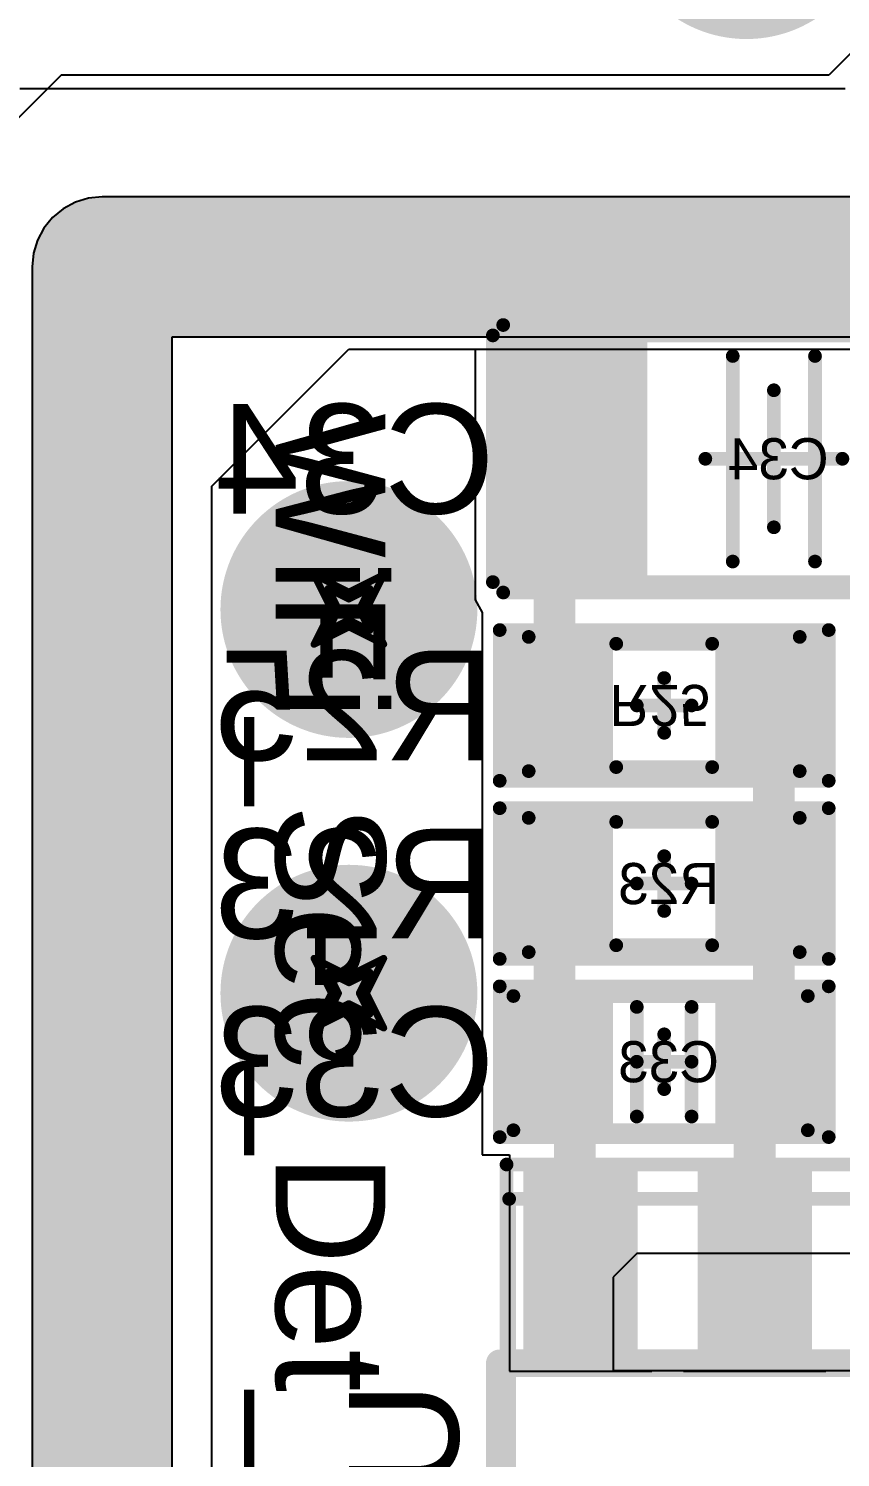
# Model space of a CAD drawing. Header units: millimetres. Extents: x -0.2 to 11.1, y -5.4 to 4.7.
# Drawn here: x 2.3135 to 2.5467, y 0.6895 to 1.1 of the extents above; entities that cross this region are included whole.
import ezdxf

# ---------------------------------------------------------------- set-up
doc = ezdxf.new("R2010")
doc.units = ezdxf.units.MM
doc.header["$MEASUREMENT"] = 0
for name, color, linetype in [('BottomLayer', 5, 'Continuous'), ('BottomOverlay', 54, 'Continuous'), ('BottomPaste', 16, 'Continuous'), ('BottomSolder', 6, 'Continuous'), ('DrillDrawing', 1, 'Continuous'), ('InternalPlane1', 76, 'Continuous'), ('InternalPlane2', 16, 'Continuous'), ('Mechanical13', 56, 'Continuous'), ('Mechanical2', 216, 'Continuous'), ('Mechanical4', 56, 'Continuous'), ('Mechanical6', 56, 'Continuous'), ('TopLayer', 1, 'Continuous'), ('TopOverlay', 2, 'Continuous'), ('ViaHoleLayer', 16, 'Continuous')]:
    doc.layers.add(name, color=color, linetype=linetype)
doc.styles.add('Arial', font='arial.ttf', dxfattribs={"height": 0.2})

# ---------------------------------------------------------------- blocks, each defined once
blk = doc.blocks.new('SOIC14_B_6')
at = {"layer": 'BottomLayer'}
for points in [[(-0.08149605, 0.1614173), (-0.08149605, 0.1385827), (-0.12795275, 0.1385827), (-0.12795275, 0.1614173)], [(0.08149605, 0.1385827), (0.08149605, 0.1614173), (0.12795275, 0.1614173), (0.12795275, 0.1385827)], [(-0.08149605, 0.1114173), (-0.08149605, 0.0885827), (-0.12795275, 0.0885827), (-0.12795275, 0.1114173)], [(0.08149605, 0.0885827), (0.08149605, 0.1114173), (0.12795275, 0.1114173), (0.12795275, 0.0885827)], [(-0.08149605, 0.0614173), (-0.08149605, 0.0385827), (-0.12795275, 0.0385827), (-0.12795275, 0.0614173)], [(0.08149605, 0.0385827), (0.08149605, 0.0614173), (0.12795275, 0.0614173), (0.12795275, 0.0385827)], [(-0.08149605, 0.0114173), (-0.08149605, -0.0114173), (-0.12795275, -0.0114173), (-0.12795275, 0.0114173)], [(0.08149605, -0.01141730000000001), (0.08149605, 0.01141729999999999), (0.12795275, 0.01141730000000001), (0.12795275, -0.01141729999999999)], [(-0.08149605, -0.0385827), (-0.08149605, -0.0614173), (-0.12795275, -0.0614173), (-0.12795275, -0.0385827)], [(0.08149605, -0.0614173), (0.08149605, -0.0385827), (0.12795275, -0.0385827), (0.12795275, -0.0614173)], [(-0.08149605, -0.0885827), (-0.08149605, -0.1114173), (-0.12795275, -0.1114173), (-0.12795275, -0.0885827)], [(0.08149605, -0.1114173), (0.08149605, -0.0885827), (0.12795275, -0.0885827), (0.12795275, -0.1114173)], [(-0.08149605, -0.1385827), (-0.08149605, -0.1614173), (-0.12795275, -0.1614173), (-0.12795275, -0.1385827)], [(0.08149605, -0.1614173), (0.08149605, -0.1385827), (0.12795275, -0.1385827), (0.12795275, -0.1614173)]]:
    blk.add_hatch(color=5, dxfattribs=at).paths.add_polyline_path(points)
at = {"layer": 'BottomPaste'}
for points in [[(-0.07649605, 0.1664173), (-0.07649605, 0.1335827), (-0.13295275, 0.1335827), (-0.13295275, 0.1664173)], [(0.07649605, 0.1335827), (0.07649605, 0.1664173), (0.13295275, 0.1664173), (0.13295275, 0.1335827)], [(-0.07649605, 0.1164173), (-0.07649605, 0.0835827), (-0.13295275, 0.0835827), (-0.13295275, 0.1164173)], [(0.07649605, 0.0835827), (0.07649605, 0.1164173), (0.13295275, 0.1164173), (0.13295275, 0.0835827)], [(-0.07649605, 0.0664173), (-0.07649605, 0.0335827), (-0.13295275, 0.0335827), (-0.13295275, 0.0664173)], [(0.07649605, 0.03358269999999999), (0.07649605, 0.0664173), (0.13295275, 0.0664173), (0.13295275, 0.03358270000000001)], [(-0.07649605, 0.0164173), (-0.07649605, -0.0164173), (-0.13295275, -0.0164173), (-0.13295275, 0.0164173)], [(0.07649605, -0.01641730000000001), (0.07649605, 0.0164173), (0.13295275, 0.01641730000000001), (0.13295275, -0.0164173)], [(-0.07649605, -0.0335827), (-0.07649605, -0.0664173), (-0.13295275, -0.0664173), (-0.13295275, -0.0335827)], [(0.07649605, -0.0664173), (0.07649605, -0.03358270000000001), (0.13295275, -0.03358269999999999), (0.13295275, -0.0664173)], [(-0.07649605, -0.0835827), (-0.07649605, -0.1164173), (-0.13295275, -0.1164173), (-0.13295275, -0.0835827)], [(0.07649605, -0.1164173), (0.07649605, -0.0835827), (0.13295275, -0.0835827), (0.13295275, -0.1164173)], [(-0.07649605, -0.1335827), (-0.07649605, -0.1664173), (-0.13295275, -0.1664173), (-0.13295275, -0.1335827)], [(0.07649605, -0.1664173), (0.07649605, -0.1335827), (0.13295275, -0.1335827), (0.13295275, -0.1664173)]]:
    blk.add_hatch(color=16, dxfattribs=at).paths.add_polyline_path(points)
at = {"layer": 'BottomSolder'}
for points in [[(-0.07952755, 0.1633858), (-0.07952755, 0.1366142), (-0.12992125, 0.1366142), (-0.12992125, 0.1633858)], [(0.07952755, 0.1366142), (0.07952755, 0.1633858), (0.12992125, 0.1633858), (0.12992125, 0.1366142)], [(-0.07952755, 0.1133858), (-0.07952755, 0.0866142), (-0.12992125, 0.0866142), (-0.12992125, 0.1133858)], [(0.07952755, 0.0866142), (0.07952755, 0.1133858), (0.12992125, 0.1133858), (0.12992125, 0.0866142)], [(-0.07952755, 0.0633858), (-0.07952755, 0.0366142), (-0.12992125, 0.0366142), (-0.12992125, 0.0633858)], [(0.07952755, 0.03661419999999999), (0.07952755, 0.0633858), (0.12992125, 0.0633858), (0.12992125, 0.03661420000000001)], [(-0.07952755, 0.0133858), (-0.07952755, -0.0133858), (-0.12992125, -0.0133858), (-0.12992125, 0.0133858)], [(0.07952755, -0.0133858), (0.07952755, 0.01338579999999999), (0.12992125, 0.0133858), (0.12992125, -0.01338579999999999)], [(-0.07952755, -0.0366142), (-0.07952755, -0.0633858), (-0.12992125, -0.0633858), (-0.12992125, -0.0366142)], [(0.07952755, -0.0633858), (0.07952755, -0.03661420000000001), (0.12992125, -0.03661419999999999), (0.12992125, -0.0633858)], [(-0.07952755, -0.0866142), (-0.07952755, -0.1133858), (-0.12992125, -0.1133858), (-0.12992125, -0.0866142)], [(0.07952755, -0.1133858), (0.07952755, -0.0866142), (0.12992125, -0.0866142), (0.12992125, -0.1133858)], [(-0.07952755, -0.1366142), (-0.07952755, -0.1633858), (-0.12992125, -0.1633858), (-0.12992125, -0.1366142)], [(0.07952755, -0.1633858), (0.07952755, -0.1366142), (0.12992125, -0.1366142), (0.12992125, -0.1633858)]]:
    blk.add_hatch(color=6, dxfattribs=at).paths.add_polyline_path(points)
at = {"layer": 'BottomOverlay', "const_width": 0.007874}
for points in [[(0.0748031, 0.1692913), (-0.0748031, 0.1692913)], [(-0.0748031, -0.1732283), (-0.0748031, 0.1692913)], [(0.0748031, -0.1732283), (0.0748031, 0.1692913)], [(-0.031496, -0.1732283), (-0.0748031, -0.1732283)], [(0.0748031, -0.1732283), (0.031496, -0.1732283)]]:
    blk.add_lwpolyline(points, dxfattribs=at)
at = {"layer": 'BottomOverlay', "const_width": 0.003937}
for points in [[(-0.0767716, 0.1692913, 1), (-0.0728346, 0.1692913, 1)], [(-0.0767716, 0.1692913, 1), (-0.0728346, 0.1692913, 1)], [(0.0728346, 0.1692913, 1), (0.0767716, 0.1692913, 1)], [(0.0728346, 0.1692913, 1), (0.0767716, 0.1692913, 1)], [(-0.0767716, -0.1732283, 1), (-0.0728346, -0.1732283, 1)], [(-0.0767716, -0.1732283, 1), (-0.0728346, -0.1732283, 1)], [(-0.0334645, -0.1732283, 1), (-0.0295275, -0.1732283, 1)], [(-0.0334645, -0.1732283, 1), (-0.0295275, -0.1732283, 1)], [(0.0295275, -0.1732283, 1), (0.0334645, -0.1732283, 1)], [(0.0295275, -0.1732283, 1), (0.0334645, -0.1732283, 1)], [(0.0728346, -0.1732283, 1), (0.0767716, -0.1732283, 1)], [(0.0728346, -0.1732283, 1), (0.0767716, -0.1732283, 1)]]:
    blk.add_lwpolyline(points, format="xyb", close=True, dxfattribs=at)
at = {"layer": 'BottomOverlay', "const_width": 0.007874}
blk.add_lwpolyline([(-0.031496, -0.1732283, -0.9999999999999999), (0.031496, -0.1732283)], format="xyb", dxfattribs=at)
at = {"layer": 'Mechanical2', "const_width": 0.003937}
for points in [[(0.1220079, 0.1705118), (-0.1220079, 0.1705118)], [(-0.1220079, -0.1705118), (-0.1220079, 0.1705118)], [(0.1220079, -0.1705118), (0.1220079, 0.1705118)], [(0.1220079, -0.1705118), (-0.1220079, -0.1705118)]]:
    blk.add_lwpolyline(points, dxfattribs=at)
at = {"layer": 'Mechanical2', "const_width": 0.0019685}
for points in [[(-0.1229921, 0.1705118, 1), (-0.1210237, 0.1705118, 1)], [(-0.1229921, 0.1705118, 1), (-0.1210237, 0.1705118, 1)], [(0.1210237, 0.1705118, 1), (0.1229921, 0.1705118, 1)], [(0.1210237, 0.1705118, 1), (0.1229921, 0.1705118, 1)], [(-0.1229921, -0.1705118, 1), (-0.1210237, -0.1705118, 1)], [(-0.1229921, -0.1705118, 1), (-0.1210237, -0.1705118, 1)], [(0.1210237, -0.1705118, 1), (0.1229921, -0.1705118, 1)], [(0.1210237, -0.1705118, 1), (0.1229921, -0.1705118, 1)]]:
    blk.add_lwpolyline(points, format="xyb", close=True, dxfattribs=at)
at = {"layer": 'Mechanical4', "const_width": 0.003937}
for points in [[(0.1318898, 0.1712598), (-0.1318898, 0.1712598)], [(-0.1318898, -0.1712598), (-0.1318898, 0.1712598)], [(0.1318898, -0.1712598), (0.1318898, 0.1712598)], [(0, -0.019685), (0, 0.019685)], [(0.019685, 0), (-0.019685, 0)], [(0.1318898, -0.1712598), (-0.1318898, -0.1712598)]]:
    blk.add_lwpolyline(points, dxfattribs=at)
at = {"layer": 'Mechanical4', "const_width": 0.0019685}
for points in [[(-0.132874, 0.1712598, 1), (-0.1309056, 0.1712598, 1)], [(-0.132874, 0.1712598, 1), (-0.1309056, 0.1712598, 1)], [(0.1309056, 0.1712598, 1), (0.132874, 0.1712598, 1)], [(0.1309056, 0.1712598, 1), (0.132874, 0.1712598, 1)], [(-0.0009842, 0.019685, 1), (0.0009842, 0.019685, 1)], [(-0.0206692, 0, 1), (-0.0187008, 0, 1)], [(0.0187008, 0, 1), (0.0206692, 0, 1)], [(-0.0009842, -0.019685, 1), (0.0009842, -0.019685, 1)], [(-0.132874, -0.1712598, 1), (-0.1309056, -0.1712598, 1)], [(-0.132874, -0.1712598, 1), (-0.1309056, -0.1712598, 1)], [(0.1309056, -0.1712598, 1), (0.132874, -0.1712598, 1)], [(0.1309056, -0.1712598, 1), (0.132874, -0.1712598, 1)]]:
    blk.add_lwpolyline(points, format="xyb", close=True, dxfattribs=at)
at = {"layer": 'Mechanical6', "const_width": 0.003937}
for points in [[(-0.1318898, -0.1712598), (-0.1318898, 0.1712598)], [(0.1318898, 0.1712598), (-0.1318898, 0.1712598)], [(0.1318898, -0.1712598), (0.1318898, 0.1712598)], [(0.1318898, -0.1712598), (-0.1318898, -0.1712598)]]:
    blk.add_lwpolyline(points, dxfattribs=at)
at = {"layer": 'Mechanical6', "const_width": 0.0019685}
for points in [[(-0.132874, 0.1712598, 1), (-0.1309056, 0.1712598, 1)], [(-0.132874, 0.1712598, 1), (-0.1309056, 0.1712598, 1)], [(0.1309056, 0.1712598, 1), (0.132874, 0.1712598, 1)], [(0.1309056, 0.1712598, 1), (0.132874, 0.1712598, 1)], [(-0.132874, -0.1712598, 1), (-0.1309056, -0.1712598, 1)], [(-0.132874, -0.1712598, 1), (-0.1309056, -0.1712598, 1)], [(0.1309056, -0.1712598, 1), (0.132874, -0.1712598, 1)], [(0.1309056, -0.1712598, 1), (0.132874, -0.1712598, 1)]]:
    blk.add_lwpolyline(points, format="xyb", close=True, dxfattribs=at)
at = {"layer": 'Mechanical6', "text_generation_flag": 2}
blk.add_text('U7', height=0.0314961, rotation=-180, dxfattribs=at).set_placement((-0.0262386, 0.0157429))
blk = doc.blocks.new('R0603_B_31')
at = {"layer": 'BottomLayer'}
for points in [[(-0.0196889, -0.01771655), (-0.0433109, -0.01771655), (-0.0433109, 0.01771655), (-0.0196889, 0.01771655)], [(0.0196891, 0.01771655), (0.0433111, 0.01771655), (0.0433111, -0.01771655), (0.0196891, -0.01771655)]]:
    blk.add_hatch(color=5, dxfattribs=at).paths.add_polyline_path(points)
at = {"layer": 'BottomPaste'}
for points in [[(-0.0146889, -0.02271655), (-0.0483109, -0.02271655), (-0.0483109, 0.02271655), (-0.0146889, 0.02271655)], [(0.0146891, 0.02271655), (0.0483111, 0.02271655), (0.0483111, -0.02271655), (0.0146891, -0.02271655)]]:
    blk.add_hatch(color=16, dxfattribs=at).paths.add_polyline_path(points)
at = {"layer": 'BottomSolder'}
for points in [[(-0.0177204, -0.01968505), (-0.0452794, -0.01968505), (-0.0452794, 0.01968505), (-0.0177204, 0.01968505)], [(0.0177206, 0.01968505), (0.0452796, 0.01968505), (0.0452796, -0.01968505), (0.0177206, -0.01968505)]]:
    blk.add_hatch(color=6, dxfattribs=at).paths.add_polyline_path(points)
at = {"layer": 'BottomOverlay', "const_width": 0.003937}
for points in [[(-0.0137795, 0.0177165), (0.0137795, 0.0177165)], [(-0.0137795, -0.0177165), (0.0137795, -0.0177165)]]:
    blk.add_lwpolyline(points, dxfattribs=at)
at = {"layer": 'BottomOverlay', "const_width": 0.0019685}
for points in [[(-0.0147637, 0.0177165, 1), (-0.0127953, 0.0177165, 1)], [(0.0127953, 0.0177165, 1), (0.0147637, 0.0177165, 1)], [(-0.0147637, -0.0177165, 1), (-0.0127953, -0.0177165, 1)], [(0.0127953, -0.0177165, 1), (0.0147637, -0.0177165, 1)]]:
    blk.add_lwpolyline(points, format="xyb", close=True, dxfattribs=at)
at = {"layer": 'Mechanical2', "const_width": 0.003937}
for points in [[(-0.0389172, 0.019685), (0.0389172, 0.019685)], [(-0.0389172, -0.0188754), (-0.0389172, 0.019685)], [(0.0389172, -0.0188754), (0.0389172, 0.019685)], [(-0.0389172, -0.0188754), (0.0389172, -0.0188754)]]:
    blk.add_lwpolyline(points, dxfattribs=at)
at = {"layer": 'Mechanical2', "const_width": 0.0019685}
for points in [[(-0.0399014, 0.019685, 1), (-0.037933, 0.019685, 1)], [(-0.0399014, 0.019685, 1), (-0.037933, 0.019685, 1)], [(0.037933, 0.019685, 1), (0.0399014, 0.019685, 1)], [(0.037933, 0.019685, 1), (0.0399014, 0.019685, 1)], [(-0.0399014, -0.0188754, 1), (-0.037933, -0.0188754, 1)], [(-0.0399014, -0.0188754, 1), (-0.037933, -0.0188754, 1)], [(0.037933, -0.0188754, 1), (0.0399014, -0.0188754, 1)], [(0.037933, -0.0188754, 1), (0.0399014, -0.0188754, 1)]]:
    blk.add_lwpolyline(points, format="xyb", close=True, dxfattribs=at)
at = {"layer": 'Mechanical4', "const_width": 0.003937}
for points in [[(-0.0472441, -0.0216535), (-0.0472441, 0.0216535)], [(-0.0472441, 0.0216535), (0.0472441, 0.0216535)], [(0.0472441, -0.0216535), (0.0472441, 0.0216535)], [(0, -0.007874), (0, 0.007874)], [(-0.007874, 0), (0.007874, 0)], [(-0.0472441, -0.0216535), (0.0472441, -0.0216535)]]:
    blk.add_lwpolyline(points, dxfattribs=at)
at = {"layer": 'Mechanical4', "const_width": 0.0019685}
for points in [[(-0.0482283, 0.0216535, 1), (-0.0462599, 0.0216535, 1)], [(-0.0482283, 0.0216535, 1), (-0.0462599, 0.0216535, 1)], [(0.0462599, 0.0216535, 1), (0.0482283, 0.0216535, 1)], [(0.0462599, 0.0216535, 1), (0.0482283, 0.0216535, 1)], [(-0.0009842, 0.007874, 1), (0.0009842, 0.007874, 1)], [(-0.0088582, 0, 1), (-0.0068898, 0, 1)], [(0.0068898, 0, 1), (0.0088582, 0, 1)], [(-0.0009842, -0.007874, 1), (0.0009842, -0.007874, 1)], [(-0.0482283, -0.0216535, 1), (-0.0462599, -0.0216535, 1)], [(-0.0482283, -0.0216535, 1), (-0.0462599, -0.0216535, 1)], [(0.0462599, -0.0216535, 1), (0.0482283, -0.0216535, 1)], [(0.0462599, -0.0216535, 1), (0.0482283, -0.0216535, 1)]]:
    blk.add_lwpolyline(points, format="xyb", close=True, dxfattribs=at)
at = {"layer": 'Mechanical6', "const_width": 0.003937}
for points in [[(-0.0472441, -0.0216535), (-0.0472441, 0.0216535)], [(-0.0472441, 0.0216535), (0.0472441, 0.0216535)], [(0.0472441, -0.0216535), (0.0472441, 0.0216535)], [(-0.0472441, -0.0216535), (0.0472441, -0.0216535)]]:
    blk.add_lwpolyline(points, dxfattribs=at)
at = {"layer": 'Mechanical6', "const_width": 0.0019685}
for points in [[(-0.0482283, 0.0216535, 1), (-0.0462599, 0.0216535, 1)], [(-0.0482283, 0.0216535, 1), (-0.0462599, 0.0216535, 1)], [(0.0462599, 0.0216535, 1), (0.0482283, 0.0216535, 1)], [(0.0462599, 0.0216535, 1), (0.0482283, 0.0216535, 1)], [(-0.0482283, -0.0216535, 1), (-0.0462599, -0.0216535, 1)], [(-0.0482283, -0.0216535, 1), (-0.0462599, -0.0216535, 1)], [(0.0462599, -0.0216535, 1), (0.0482283, -0.0216535, 1)], [(0.0462599, -0.0216535, 1), (0.0482283, -0.0216535, 1)]]:
    blk.add_lwpolyline(points, format="xyb", close=True, dxfattribs=at)
at = {"layer": 'Mechanical6', "text_generation_flag": 2}
blk.add_text('R25', height=0.011811, rotation=180, dxfattribs=at).set_placement((-0.0157427, 0.0059033))
blk = doc.blocks.new('R0603_B_33')
at = {"layer": 'BottomLayer'}
for points in [[(-0.0196889, -0.01771655), (-0.0433109, -0.01771655), (-0.0433109, 0.01771655), (-0.0196889, 0.01771655)], [(0.0196891, 0.01771655), (0.0433111, 0.01771655), (0.0433111, -0.01771655), (0.0196891, -0.01771655)]]:
    blk.add_hatch(color=5, dxfattribs=at).paths.add_polyline_path(points)
at = {"layer": 'BottomPaste'}
for points in [[(-0.0146889, -0.02271655), (-0.0483109, -0.02271655), (-0.0483109, 0.02271655), (-0.0146889, 0.02271655)], [(0.0146891, 0.02271655), (0.0483111, 0.02271655), (0.0483111, -0.02271655), (0.0146891, -0.02271655)]]:
    blk.add_hatch(color=16, dxfattribs=at).paths.add_polyline_path(points)
at = {"layer": 'BottomSolder'}
for points in [[(-0.0177204, -0.01968505), (-0.0452794, -0.01968505), (-0.0452794, 0.01968505), (-0.0177204, 0.01968505)], [(0.0177206, 0.01968505), (0.0452796, 0.01968505), (0.0452796, -0.01968505), (0.0177206, -0.01968505)]]:
    blk.add_hatch(color=6, dxfattribs=at).paths.add_polyline_path(points)
at = {"layer": 'BottomOverlay', "const_width": 0.003937}
for points in [[(0.0137795, 0.0177165), (-0.0137795, 0.0177165)], [(0.0137795, -0.0177165), (-0.0137795, -0.0177165)]]:
    blk.add_lwpolyline(points, dxfattribs=at)
at = {"layer": 'BottomOverlay', "const_width": 0.0019685}
for points in [[(-0.0147637, 0.0177165, 1), (-0.0127953, 0.0177165, 1)], [(0.0127953, 0.0177165, 1), (0.0147637, 0.0177165, 1)], [(-0.0147637, -0.0177165, 1), (-0.0127953, -0.0177165, 1)], [(0.0127953, -0.0177165, 1), (0.0147637, -0.0177165, 1)]]:
    blk.add_lwpolyline(points, format="xyb", close=True, dxfattribs=at)
at = {"layer": 'Mechanical2', "const_width": 0.003937}
for points in [[(0.0389172, 0.019685), (-0.0389172, 0.019685)], [(-0.0389172, 0.019685), (-0.0389172, -0.0188754)], [(0.0389172, 0.019685), (0.0389172, -0.0188754)], [(0.0389172, -0.0188754), (-0.0389172, -0.0188754)]]:
    blk.add_lwpolyline(points, dxfattribs=at)
at = {"layer": 'Mechanical2', "const_width": 0.0019685}
for points in [[(-0.0399014, 0.019685, 1), (-0.037933, 0.019685, 1)], [(-0.0399014, 0.019685, 1), (-0.037933, 0.019685, 1)], [(0.037933, 0.019685, 1), (0.0399014, 0.019685, 1)], [(0.037933, 0.019685, 1), (0.0399014, 0.019685, 1)], [(-0.0399014, -0.0188754, 1), (-0.037933, -0.0188754, 1)], [(-0.0399014, -0.0188754, 1), (-0.037933, -0.0188754, 1)], [(0.037933, -0.0188754, 1), (0.0399014, -0.0188754, 1)], [(0.037933, -0.0188754, 1), (0.0399014, -0.0188754, 1)]]:
    blk.add_lwpolyline(points, format="xyb", close=True, dxfattribs=at)
at = {"layer": 'Mechanical4', "const_width": 0.003937}
for points in [[(-0.0472441, 0.0216535), (-0.0472441, -0.0216535)], [(0.0472441, 0.0216535), (-0.0472441, 0.0216535)], [(0.0472441, 0.0216535), (0.0472441, -0.0216535)], [(0, 0.007874), (0, -0.007874)], [(0.007874, 0), (-0.007874, 0)], [(0.0472441, -0.0216535), (-0.0472441, -0.0216535)]]:
    blk.add_lwpolyline(points, dxfattribs=at)
at = {"layer": 'Mechanical4', "const_width": 0.0019685}
for points in [[(-0.0482283, 0.0216535, 1), (-0.0462599, 0.0216535, 1)], [(-0.0482283, 0.0216535, 1), (-0.0462599, 0.0216535, 1)], [(0.0462599, 0.0216535, 1), (0.0482283, 0.0216535, 1)], [(0.0462599, 0.0216535, 1), (0.0482283, 0.0216535, 1)], [(-0.0009842, 0.007874, 1), (0.0009842, 0.007874, 1)], [(-0.0088582, 0, 1), (-0.0068898, 0, 1)], [(0.0068898, 0, 1), (0.0088582, 0, 1)], [(-0.0009842, -0.007874, 1), (0.0009842, -0.007874, 1)], [(-0.0482283, -0.0216535, 1), (-0.0462599, -0.0216535, 1)], [(-0.0482283, -0.0216535, 1), (-0.0462599, -0.0216535, 1)], [(0.0462599, -0.0216535, 1), (0.0482283, -0.0216535, 1)], [(0.0462599, -0.0216535, 1), (0.0482283, -0.0216535, 1)]]:
    blk.add_lwpolyline(points, format="xyb", close=True, dxfattribs=at)
at = {"layer": 'Mechanical6', "const_width": 0.003937}
for points in [[(-0.0472441, 0.0216535), (-0.0472441, -0.0216535)], [(0.0472441, 0.0216535), (-0.0472441, 0.0216535)], [(0.0472441, 0.0216535), (0.0472441, -0.0216535)], [(0.0472441, -0.0216535), (-0.0472441, -0.0216535)]]:
    blk.add_lwpolyline(points, dxfattribs=at)
at = {"layer": 'Mechanical6', "const_width": 0.0019685}
for points in [[(-0.0482283, 0.0216535, 1), (-0.0462599, 0.0216535, 1)], [(-0.0482283, 0.0216535, 1), (-0.0462599, 0.0216535, 1)], [(0.0462599, 0.0216535, 1), (0.0482283, 0.0216535, 1)], [(0.0462599, 0.0216535, 1), (0.0482283, 0.0216535, 1)], [(-0.0482283, -0.0216535, 1), (-0.0462599, -0.0216535, 1)], [(-0.0482283, -0.0216535, 1), (-0.0462599, -0.0216535, 1)], [(0.0462599, -0.0216535, 1), (0.0482283, -0.0216535, 1)], [(0.0462599, -0.0216535, 1), (0.0482283, -0.0216535, 1)]]:
    blk.add_lwpolyline(points, format="xyb", close=True, dxfattribs=at)
at = {"layer": 'Mechanical6', "text_generation_flag": 2}
blk.add_text('R23', height=0.011811, rotation=180, dxfattribs=at).set_placement((-0.0157429, 0.0059035))
blk = doc.blocks.new('C1206_CER_B_94')
at = {"layer": 'BottomLayer'}
for points in [[(-0.04133845, 0.03149605), (-0.04133845, -0.03149605), (-0.07677155, -0.03149605), (-0.07677155, 0.03149605)], [(0.07677175, 0.03149605), (0.07677175, -0.03149605), (0.04133865, -0.03149605), (0.04133865, 0.03149605)]]:
    blk.add_hatch(color=5, dxfattribs=at).paths.add_polyline_path(points)
at = {"layer": 'BottomPaste'}
for points in [[(-0.03633845, 0.03649605), (-0.03633845, -0.03649605), (-0.08177155, -0.03649605), (-0.08177155, 0.03649605)], [(0.08177175, 0.03649605), (0.08177175, -0.03649605), (0.03633865, -0.03649605), (0.03633865, 0.03649605)]]:
    blk.add_hatch(color=16, dxfattribs=at).paths.add_polyline_path(points)
at = {"layer": 'BottomSolder'}
for points in [[(-0.03936995, 0.03346455), (-0.03936995, -0.03346455), (-0.07874005, -0.03346455), (-0.07874005, 0.03346455)], [(0.07874025, 0.03346455), (0.07874025, -0.03346455), (0.03937015, -0.03346455), (0.03937015, 0.03346455)]]:
    blk.add_hatch(color=6, dxfattribs=at).paths.add_polyline_path(points)
at = {"layer": 'BottomOverlay', "const_width": 0.003937}
for points in [[(-0.011811, 0.0295276), (-0.011811, -0.0295276)], [(0.011811, 0.0295276), (0.011811, -0.0295276)]]:
    blk.add_lwpolyline(points, dxfattribs=at)
at = {"layer": 'BottomOverlay', "const_width": 0.0019685}
for points in [[(-0.0127952, 0.0295276, 1), (-0.0108268, 0.0295276, 1)], [(0.0108268, 0.0295276, 1), (0.0127952, 0.0295276, 1)], [(-0.0127952, -0.0295276, 1), (-0.0108268, -0.0295276, 1)], [(0.0108268, -0.0295276, 1), (0.0127952, -0.0295276, 1)]]:
    blk.add_lwpolyline(points, format="xyb", close=True, dxfattribs=at)
at = {"layer": 'Mechanical2', "const_width": 0.003937}
for points in [[(-0.0777377, 0.0384259), (-0.0777377, -0.0384259)], [(0.0777377, 0.0384259), (-0.0777377, 0.0384259)], [(0.0777377, 0.0384259), (0.0777377, -0.0384259)], [(0.0777377, -0.0384259), (-0.0777377, -0.0384259)]]:
    blk.add_lwpolyline(points, dxfattribs=at)
at = {"layer": 'Mechanical2', "const_width": 0.0019685}
for points in [[(-0.0787219, 0.0384259, 1), (-0.0767535, 0.0384259, 1)], [(-0.0787219, 0.0384259, 1), (-0.0767535, 0.0384259, 1)], [(0.0767535, 0.0384259, 1), (0.0787219, 0.0384259, 1)], [(0.0767535, 0.0384259, 1), (0.0787219, 0.0384259, 1)], [(-0.0787219, -0.0384259, 1), (-0.0767535, -0.0384259, 1)], [(-0.0787219, -0.0384259, 1), (-0.0767535, -0.0384259, 1)], [(0.0767535, -0.0384259, 1), (0.0787219, -0.0384259, 1)], [(0.0767535, -0.0384259, 1), (0.0787219, -0.0384259, 1)]]:
    blk.add_lwpolyline(points, format="xyb", close=True, dxfattribs=at)
at = {"layer": 'Mechanical4', "const_width": 0.003937}
for points in [[(0.0807087, 0.0354331), (-0.0807087, 0.0354331)], [(-0.0807087, 0.0354331), (-0.0807087, -0.0354331)], [(0.0807087, 0.0354331), (0.0807087, -0.0354331)], [(0, 0.019685), (0, -0.019685)], [(0.019685, 0), (-0.019685, 0)], [(0.0807087, -0.0354331), (-0.0807087, -0.0354331)]]:
    blk.add_lwpolyline(points, dxfattribs=at)
at = {"layer": 'Mechanical4', "const_width": 0.0019685}
for points in [[(-0.0816929, 0.0354331, 1), (-0.0797245, 0.0354331, 1)], [(-0.0816929, 0.0354331, 1), (-0.0797245, 0.0354331, 1)], [(0.0797245, 0.0354331, 1), (0.0816929, 0.0354331, 1)], [(0.0797245, 0.0354331, 1), (0.0816929, 0.0354331, 1)], [(-0.0009842, 0.019685, 1), (0.0009842, 0.019685, 1)], [(-0.0206692, 0, 1), (-0.0187008, 0, 1)], [(0.0187008, 0, 1), (0.0206692, 0, 1)], [(-0.0009842, -0.019685, 1), (0.0009842, -0.019685, 1)], [(-0.0816929, -0.0354331, 1), (-0.0797245, -0.0354331, 1)], [(-0.0816929, -0.0354331, 1), (-0.0797245, -0.0354331, 1)], [(0.0797245, -0.0354331, 1), (0.0816929, -0.0354331, 1)], [(0.0797245, -0.0354331, 1), (0.0816929, -0.0354331, 1)]]:
    blk.add_lwpolyline(points, format="xyb", close=True, dxfattribs=at)
at = {"layer": 'Mechanical6', "const_width": 0.003937}
for points in [[(-0.0807087, 0.0354331), (-0.0807087, -0.0354331)], [(0.0807087, 0.0354331), (-0.0807087, 0.0354331)], [(0.0807087, 0.0354331), (0.0807087, -0.0354331)], [(0.0807087, -0.0354331), (-0.0807087, -0.0354331)]]:
    blk.add_lwpolyline(points, dxfattribs=at)
at = {"layer": 'Mechanical6', "const_width": 0.0019685}
for points in [[(-0.0816929, 0.0354331, 1), (-0.0797245, 0.0354331, 1)], [(-0.0816929, 0.0354331, 1), (-0.0797245, 0.0354331, 1)], [(0.0797245, 0.0354331, 1), (0.0816929, 0.0354331, 1)], [(0.0797245, 0.0354331, 1), (0.0816929, 0.0354331, 1)], [(-0.0816929, -0.0354331, 1), (-0.0797245, -0.0354331, 1)], [(-0.0816929, -0.0354331, 1), (-0.0797245, -0.0354331, 1)], [(0.0797245, -0.0354331, 1), (0.0816929, -0.0354331, 1)], [(0.0797245, -0.0354331, 1), (0.0816929, -0.0354331, 1)]]:
    blk.add_lwpolyline(points, format="xyb", close=True, dxfattribs=at)
at = {"layer": 'Mechanical6', "text_generation_flag": 2}
blk.add_text('C34', height=0.011811, rotation=180, dxfattribs=at).set_placement((-0.0157429, 0.0059036))
blk = doc.blocks.new('C0603_CER_B_95')
at = {"layer": 'BottomLayer'}
for points in [[(-0.0196889, -0.01771655), (-0.0433109, -0.01771655), (-0.0433109, 0.01771655), (-0.0196889, 0.01771655)], [(0.0196891, 0.01771655), (0.0433111, 0.01771655), (0.0433111, -0.01771655), (0.0196891, -0.01771655)]]:
    blk.add_hatch(color=5, dxfattribs=at).paths.add_polyline_path(points)
at = {"layer": 'BottomPaste'}
for points in [[(-0.0146889, -0.02271655), (-0.0483109, -0.02271655), (-0.0483109, 0.02271655), (-0.0146889, 0.02271655)], [(0.0146891, 0.02271655), (0.0483111, 0.02271655), (0.0483111, -0.02271655), (0.0146891, -0.02271655)]]:
    blk.add_hatch(color=16, dxfattribs=at).paths.add_polyline_path(points)
at = {"layer": 'BottomSolder'}
for points in [[(-0.0177204, -0.01968505), (-0.0452794, -0.01968505), (-0.0452794, 0.01968505), (-0.0177204, 0.01968505)], [(0.0177206, 0.01968505), (0.0452796, 0.01968505), (0.0452796, -0.01968505), (0.0177206, -0.01968505)]]:
    blk.add_hatch(color=6, dxfattribs=at).paths.add_polyline_path(points)
at = {"layer": 'BottomOverlay', "const_width": 0.003937}
for points in [[(-0.007874, 0.015748), (-0.007874, -0.015748)], [(0.007874, 0.015748), (0.007874, -0.015748)]]:
    blk.add_lwpolyline(points, dxfattribs=at)
at = {"layer": 'BottomOverlay', "const_width": 0.0019685}
for points in [[(-0.0088582, 0.015748, 1), (-0.0068898, 0.015748, 1)], [(0.0068898, 0.015748, 1), (0.0088582, 0.015748, 1)], [(-0.0088582, -0.015748, 1), (-0.0068898, -0.015748, 1)], [(0.0068898, -0.015748, 1), (0.0088582, -0.015748, 1)]]:
    blk.add_lwpolyline(points, format="xyb", close=True, dxfattribs=at)
at = {"layer": 'Mechanical2', "const_width": 0.003937}
for points in [[(0.0433071, 0.019685), (-0.0412416, 0.019685)], [(-0.0412416, 0.019685), (-0.0412416, -0.0188754)], [(0.0433071, 0.019685), (0.0433071, -0.0188754)], [(0.0433071, -0.0188754), (-0.0412416, -0.0188754)]]:
    blk.add_lwpolyline(points, dxfattribs=at)
at = {"layer": 'Mechanical2', "const_width": 0.0019685}
for points in [[(-0.0422258, 0.019685, 1), (-0.0402574, 0.019685, 1)], [(-0.0422258, 0.019685, 1), (-0.0402574, 0.019685, 1)], [(0.0423229, 0.019685, 1), (0.0442913, 0.019685, 1)], [(0.0423229, 0.019685, 1), (0.0442913, 0.019685, 1)], [(-0.0422258, -0.0188754, 1), (-0.0402574, -0.0188754, 1)], [(-0.0422258, -0.0188754, 1), (-0.0402574, -0.0188754, 1)], [(0.0423229, -0.0188754, 1), (0.0442913, -0.0188754, 1)], [(0.0423229, -0.0188754, 1), (0.0442913, -0.0188754, 1)]]:
    blk.add_lwpolyline(points, format="xyb", close=True, dxfattribs=at)
at = {"layer": 'Mechanical4', "const_width": 0.003937}
for points in [[(-0.0472441, 0.0216535), (-0.0472441, -0.0216535)], [(0.0472441, 0.0216535), (-0.0472441, 0.0216535)], [(0.0472441, 0.0216535), (0.0472441, -0.0216535)], [(0, 0.007874), (0, -0.007874)], [(0.007874, 0), (-0.007874, 0)], [(0.0472441, -0.0216535), (-0.0472441, -0.0216535)]]:
    blk.add_lwpolyline(points, dxfattribs=at)
at = {"layer": 'Mechanical4', "const_width": 0.0019685}
for points in [[(-0.0482283, 0.0216535, 1), (-0.0462599, 0.0216535, 1)], [(-0.0482283, 0.0216535, 1), (-0.0462599, 0.0216535, 1)], [(0.0462599, 0.0216535, 1), (0.0482283, 0.0216535, 1)], [(0.0462599, 0.0216535, 1), (0.0482283, 0.0216535, 1)], [(-0.0009842, 0.007874, 1), (0.0009842, 0.007874, 1)], [(-0.0088582, 0, 1), (-0.0068898, 0, 1)], [(0.0068898, 0, 1), (0.0088582, 0, 1)], [(-0.0009842, -0.007874, 1), (0.0009842, -0.007874, 1)], [(-0.0482283, -0.0216535, 1), (-0.0462599, -0.0216535, 1)], [(-0.0482283, -0.0216535, 1), (-0.0462599, -0.0216535, 1)], [(0.0462599, -0.0216535, 1), (0.0482283, -0.0216535, 1)], [(0.0462599, -0.0216535, 1), (0.0482283, -0.0216535, 1)]]:
    blk.add_lwpolyline(points, format="xyb", close=True, dxfattribs=at)
at = {"layer": 'Mechanical6', "const_width": 0.003937}
for points in [[(-0.0472441, 0.0216535), (-0.0472441, -0.0216535)], [(0.0472441, 0.0216535), (-0.0472441, 0.0216535)], [(0.0472441, 0.0216535), (0.0472441, -0.0216535)], [(0.0472441, -0.0216535), (-0.0472441, -0.0216535)]]:
    blk.add_lwpolyline(points, dxfattribs=at)
at = {"layer": 'Mechanical6', "const_width": 0.0019685}
for points in [[(-0.0482283, 0.0216535, 1), (-0.0462599, 0.0216535, 1)], [(-0.0482283, 0.0216535, 1), (-0.0462599, 0.0216535, 1)], [(0.0462599, 0.0216535, 1), (0.0482283, 0.0216535, 1)], [(0.0462599, 0.0216535, 1), (0.0482283, 0.0216535, 1)], [(-0.0482283, -0.0216535, 1), (-0.0462599, -0.0216535, 1)], [(-0.0482283, -0.0216535, 1), (-0.0462599, -0.0216535, 1)], [(0.0462599, -0.0216535, 1), (0.0482283, -0.0216535, 1)], [(0.0462599, -0.0216535, 1), (0.0482283, -0.0216535, 1)]]:
    blk.add_lwpolyline(points, format="xyb", close=True, dxfattribs=at)
at = {"layer": 'Mechanical6', "text_generation_flag": 2}
blk.add_text('C33', height=0.011811, rotation=180, dxfattribs=at).set_placement((-0.0157429, 0.0059035))

msp = doc.modelspace()

# ---------------------------------------------------------------- hatches: boundary and pattern name
at = {"layer": 'BottomLayer'}
h = msp.add_hatch(color=5, dxfattribs=at)
edge = h.paths.add_edge_path()
edge.add_arc((2.4055118, 0.9330709), 0.011811, 0, 360)
h = msp.add_hatch(color=5, dxfattribs=at)
edge = h.paths.add_edge_path()
edge.add_arc((2.4055118, 0.8228346), 0.011811, 0, 360)
at = {"layer": 'InternalPlane2'}
h = msp.add_hatch(color=16, dxfattribs=at)
edge = h.paths.add_edge_path()
edge.add_arc((2.519685, 1.1338583), 0.0368897, 0, 360)
h = msp.add_hatch(color=16, dxfattribs=at)
edge = h.paths.add_edge_path()
edge.add_arc((2.4055118, 0.9330709), 0.0368897, 0, 360)
h = msp.add_hatch(color=16, dxfattribs=at)
edge = h.paths.add_edge_path()
edge.add_arc((2.4055118, 0.8228346), 0.0368897, 0, 360)
at = {"layer": 'TopLayer'}
h = msp.add_hatch(color=1, dxfattribs=at)
edge = h.paths.add_edge_path()
edge.add_arc((2.4055118, 0.9330709), 0.011811, 0, 360)
h = msp.add_hatch(color=1, dxfattribs=at)
edge = h.paths.add_edge_path()
edge.add_arc((2.4055118, 0.8228346), 0.011811, 0, 360)
at = {"layer": 'ViaHoleLayer'}
h = msp.add_hatch(color=16, dxfattribs=at)
edge = h.paths.add_edge_path()
edge.add_arc((2.4055118, 0.9330709), 0.0068897, 0, 360)
h = msp.add_hatch(color=16, dxfattribs=at)
edge = h.paths.add_edge_path()
edge.add_arc((2.4055118, 0.8228346), 0.0068897, 0, 360)

# ---------------------------------------------------------------- linework, layer by layer
at = {"layer": 'BottomLayer'}
for p, q in [((2.6692913, 1.2125984), (2.5433071, 1.0866142)), ((2.3228347, 1.0866142), (2.3031496, 1.0669291)), ((2.5433071, 1.0866142), (2.3228347, 1.0866142)), ((2.3661417, 0.9685039), (2.4055118, 1.007874)), ((2.4055118, 1.007874), (2.4417875, 1.007874)), ((2.4417875, 1.007874), (2.4417875, 0.9358822)), ((2.3661417, 0.6556443), (2.3661417, 0.9685039)), ((2.4417875, 0.9358822), (2.4417874, 0.9358822)), ((2.4417874, 0.9358822), (2.4437523, 0.9322283)), ((2.4437523, 0.9322283), (2.4437523, 0.8810473)), ((2.4437523, 0.8810473), (2.4437521, 0.8810473)), ((2.4437521, 0.8810473), (2.4437521, 0.8276143)), ((2.4437521, 0.8276143), (2.4437521, 0.7764333)), ((2.4437521, 0.7764333), (2.4516301, 0.7764333)), ((2.4516301, 0.7764333), (2.4516301, 0.7142284)), ((2.488189, 0.7480315), (2.481422, 0.7412645)), ((2.6889763, 0.7480315), (2.488189, 0.7480315)), ((2.481422, 0.7412645), (2.481422, 0.7144964)), ((2.481422, 0.7144964), (2.4815064, 0.714449)), ((2.4815064, 0.714449), (2.710512, 0.714449)), ((2.4924647, 0.7142284), (2.4924647, 0.714449)), ((2.4924647, 0.714449), (2.5016301, 0.714449)), ((2.5016301, 0.714449), (2.5016301, 0.7142284)), ((2.5424647, 0.7142284), (2.5424647, 0.714449)), ((2.5424647, 0.714449), (2.5516301, 0.714449)), ((2.4516301, 0.7142284), (2.4924647, 0.7142284)), ((2.5016301, 0.7142284), (2.5424647, 0.7142284))]:
    msp.add_line(p, q, dxfattribs=at)
at = {"layer": 'BottomLayer', "const_width": 0.012}
for points in [[(2.4645633, 0.9724374), (2.468504, 0.9763781)], [(2.4645633, 0.9055119), (2.4645633, 0.9724374)], [(2.5275631, 0.9055117), (2.5275633, 0.9055119)], [(2.5275631, 0.8543308), (2.5275631, 0.9055117)], [(2.4645631, 0.8031498), (2.4645631, 0.8543308)], [(2.5275631, 0.8031498), (2.5275631, 0.8543308)], [(2.4645631, 0.8031498), (2.4703741, 0.7973388)], [(2.5220474, 0.7976341), (2.5275631, 0.8031498)], [(2.4703741, 0.74813), (2.4703741, 0.7973388)], [(2.5220474, 0.7464567), (2.5220474, 0.7976341)], [(2.4703741, 0.74813), (2.4720474, 0.7464567)]]:
    msp.add_lwpolyline(points, dxfattribs=at)
at = {"layer": 'BottomLayer', "const_width": 0.006}
for points in [[(2.465504, 0.9763781, 1), (2.471504, 0.9763781, 1)], [(2.4615633, 0.9724374, 1), (2.4675633, 0.9724374, 1)], [(2.4615633, 0.9724374, 1), (2.4675633, 0.9724374, 1)], [(2.4615633, 0.9055119, 1), (2.4675633, 0.9055119, 1)], [(2.5245631, 0.9055117, 1), (2.5305631, 0.9055117, 1)], [(2.5245631, 0.9055117, 1), (2.5305631, 0.9055117, 1)], [(2.5245633, 0.9055119, 1), (2.5305633, 0.9055119, 1)], [(2.4615631, 0.8543308, 1), (2.4675631, 0.8543308, 1)], [(2.5245631, 0.8543308, 1), (2.5305631, 0.8543308, 1)], [(2.5245631, 0.8543308, 1), (2.5305631, 0.8543308, 1)], [(2.4615631, 0.8031498, 1), (2.4675631, 0.8031498, 1)], [(2.4615631, 0.8031498, 1), (2.4675631, 0.8031498, 1)], [(2.5245631, 0.8031498, 1), (2.5305631, 0.8031498, 1)], [(2.5245631, 0.8031498, 1), (2.5305631, 0.8031498, 1)], [(2.4673741, 0.7973388, 1), (2.4733741, 0.7973388, 1)], [(2.4673741, 0.7973388, 1), (2.4733741, 0.7973388, 1)], [(2.5190474, 0.7976341, 1), (2.5250474, 0.7976341, 1)], [(2.5190474, 0.7976341, 1), (2.5250474, 0.7976341, 1)], [(2.4673741, 0.74813, 1), (2.4733741, 0.74813, 1)], [(2.4673741, 0.74813, 1), (2.4733741, 0.74813, 1)], [(2.4690474, 0.7464567, 1), (2.4750474, 0.7464567, 1)], [(2.5190474, 0.7464567, 1), (2.5250474, 0.7464567, 1)]]:
    msp.add_lwpolyline(points, format="xyb", close=True, dxfattribs=at)
at = {"layer": 'DrillDrawing', "const_width": 0.002}
for points in [[(2.3955118, 0.9430709), (2.4055118, 0.9380709)], [(2.3955118, 0.9430709), (2.4005118, 0.9330709)], [(2.3995118, 0.9390709), (2.4055118, 0.9360709)], [(2.3995118, 0.9390709), (2.4025118, 0.9330709)], [(2.4055118, 0.9380709), (2.4155118, 0.9430709)], [(2.4055118, 0.9360709), (2.4115118, 0.9390709)], [(2.4085118, 0.9330709), (2.4115118, 0.9390709)], [(2.4105118, 0.9330709), (2.4155118, 0.9430709)], [(2.3955118, 0.9230709), (2.4005118, 0.9330709)], [(2.3995118, 0.9270709), (2.4025118, 0.9330709)], [(2.4085118, 0.9330709), (2.4115118, 0.9270709)], [(2.4105118, 0.9330709), (2.4155118, 0.9230709)], [(2.3955118, 0.9230709), (2.4055118, 0.9280709)], [(2.3995118, 0.9270709), (2.4055118, 0.9300709)], [(2.4055118, 0.9300709), (2.4115118, 0.9270709)], [(2.4055118, 0.9280709), (2.4155118, 0.9230709)], [(2.3955118, 0.8328346), (2.4055118, 0.8278346)], [(2.3955118, 0.8328346), (2.4005118, 0.8228346)], [(2.4055118, 0.8278346), (2.4155118, 0.8328346)], [(2.4105118, 0.8228346), (2.4155118, 0.8328346)], [(2.3995118, 0.8288346), (2.4055118, 0.8258346)], [(2.3995118, 0.8288346), (2.4025118, 0.8228346)], [(2.4055118, 0.8258346), (2.4115118, 0.8288346)], [(2.4085118, 0.8228346), (2.4115118, 0.8288346)], [(2.3955118, 0.8128346), (2.4005118, 0.8228346)], [(2.3995118, 0.8168346), (2.4025118, 0.8228346)], [(2.4085118, 0.8228346), (2.4115118, 0.8168346)], [(2.4105118, 0.8228346), (2.4155118, 0.8128346)], [(2.3955118, 0.8128346), (2.4055118, 0.8178346)], [(2.3995118, 0.8168346), (2.4055118, 0.8198346)], [(2.4055118, 0.8198346), (2.4115118, 0.8168346)], [(2.4055118, 0.8178346), (2.4155118, 0.8128346)]]:
    msp.add_lwpolyline(points, dxfattribs=at)
at = {"layer": 'DrillDrawing', "const_width": 0.001}
for points in [[(2.3950118, 0.9430709, 1), (2.3960118, 0.9430709, 1)], [(2.3950118, 0.9430709, 1), (2.3960118, 0.9430709, 1)], [(2.3990118, 0.9390709, 1), (2.4000118, 0.9390709, 1)], [(2.3990118, 0.9390709, 1), (2.4000118, 0.9390709, 1)], [(2.4110118, 0.9390709, 1), (2.4120118, 0.9390709, 1)], [(2.4110118, 0.9390709, 1), (2.4120118, 0.9390709, 1)], [(2.4150118, 0.9430709, 1), (2.4160118, 0.9430709, 1)], [(2.4150118, 0.9430709, 1), (2.4160118, 0.9430709, 1)], [(2.4050118, 0.9380709, 1), (2.4060118, 0.9380709, 1)], [(2.4050118, 0.9380709, 1), (2.4060118, 0.9380709, 1)], [(2.4050118, 0.9360709, 1), (2.4060118, 0.9360709, 1)], [(2.4050118, 0.9360709, 1), (2.4060118, 0.9360709, 1)], [(2.4000118, 0.9330709, 1), (2.4010118, 0.9330709, 1)], [(2.4000118, 0.9330709, 1), (2.4010118, 0.9330709, 1)], [(2.4020118, 0.9330709, 1), (2.4030118, 0.9330709, 1)], [(2.4020118, 0.9330709, 1), (2.4030118, 0.9330709, 1)], [(2.4080118, 0.9330709, 1), (2.4090118, 0.9330709, 1)], [(2.4080118, 0.9330709, 1), (2.4090118, 0.9330709, 1)], [(2.4100118, 0.9330709, 1), (2.4110118, 0.9330709, 1)], [(2.4100118, 0.9330709, 1), (2.4110118, 0.9330709, 1)], [(2.3990118, 0.9270709, 1), (2.4000118, 0.9270709, 1)], [(2.3990118, 0.9270709, 1), (2.4000118, 0.9270709, 1)], [(2.4050118, 0.9300709, 1), (2.4060118, 0.9300709, 1)], [(2.4050118, 0.9300709, 1), (2.4060118, 0.9300709, 1)], [(2.4050118, 0.9280709, 1), (2.4060118, 0.9280709, 1)], [(2.4050118, 0.9280709, 1), (2.4060118, 0.9280709, 1)], [(2.4110118, 0.9270709, 1), (2.4120118, 0.9270709, 1)], [(2.4110118, 0.9270709, 1), (2.4120118, 0.9270709, 1)], [(2.3950118, 0.9230709, 1), (2.3960118, 0.9230709, 1)], [(2.3950118, 0.9230709, 1), (2.3960118, 0.9230709, 1)], [(2.4150118, 0.9230709, 1), (2.4160118, 0.9230709, 1)], [(2.4150118, 0.9230709, 1), (2.4160118, 0.9230709, 1)], [(2.3950118, 0.8328346, 1), (2.3960118, 0.8328346, 1)], [(2.3950118, 0.8328346, 1), (2.3960118, 0.8328346, 1)], [(2.4150118, 0.8328346, 1), (2.4160118, 0.8328346, 1)], [(2.4150118, 0.8328346, 1), (2.4160118, 0.8328346, 1)], [(2.3990118, 0.8288346, 1), (2.4000118, 0.8288346, 1)], [(2.3990118, 0.8288346, 1), (2.4000118, 0.8288346, 1)], [(2.4110118, 0.8288346, 1), (2.4120118, 0.8288346, 1)], [(2.4110118, 0.8288346, 1), (2.4120118, 0.8288346, 1)], [(2.4050118, 0.8278346, 1), (2.4060118, 0.8278346, 1)], [(2.4050118, 0.8278346, 1), (2.4060118, 0.8278346, 1)], [(2.4050118, 0.8258346, 1), (2.4060118, 0.8258346, 1)], [(2.4050118, 0.8258346, 1), (2.4060118, 0.8258346, 1)], [(2.4000118, 0.8228346, 1), (2.4010118, 0.8228346, 1)], [(2.4000118, 0.8228346, 1), (2.4010118, 0.8228346, 1)], [(2.4020118, 0.8228346, 1), (2.4030118, 0.8228346, 1)], [(2.4020118, 0.8228346, 1), (2.4030118, 0.8228346, 1)], [(2.4080118, 0.8228346, 1), (2.4090118, 0.8228346, 1)], [(2.4080118, 0.8228346, 1), (2.4090118, 0.8228346, 1)], [(2.4100118, 0.8228346, 1), (2.4110118, 0.8228346, 1)], [(2.4100118, 0.8228346, 1), (2.4110118, 0.8228346, 1)], [(2.3990118, 0.8168346, 1), (2.4000118, 0.8168346, 1)], [(2.3990118, 0.8168346, 1), (2.4000118, 0.8168346, 1)], [(2.4050118, 0.8198346, 1), (2.4060118, 0.8198346, 1)], [(2.4050118, 0.8198346, 1), (2.4060118, 0.8198346, 1)], [(2.4050118, 0.8178346, 1), (2.4060118, 0.8178346, 1)], [(2.4050118, 0.8178346, 1), (2.4060118, 0.8178346, 1)], [(2.4110118, 0.8168346, 1), (2.4120118, 0.8168346, 1)], [(2.4110118, 0.8168346, 1), (2.4120118, 0.8168346, 1)], [(2.3950118, 0.8128346, 1), (2.3960118, 0.8128346, 1)], [(2.3950118, 0.8128346, 1), (2.3960118, 0.8128346, 1)], [(2.4150118, 0.8128346, 1), (2.4160118, 0.8128346, 1)], [(2.4150118, 0.8128346, 1), (2.4160118, 0.8128346, 1)]]:
    msp.add_lwpolyline(points, format="xyb", close=True, dxfattribs=at)
at = {"layer": 'InternalPlane1'}
for p, q in [((2.330725, 1.0512067), (2.326955, 1.0500631)), ((2.3346457, 1.0515929), (2.330725, 1.0512067)), ((2.6767536, 1.0515929), (2.3346457, 1.0515929)), ((2.3234805, 1.048206), (2.3204351, 1.0457067)), ((2.326955, 1.0500631), (2.3234805, 1.048206)), ((2.3204351, 1.0457067), (2.3179358, 1.0426613)), ((2.3160787, 1.0391868), (2.3149351, 1.0354168)), ((2.3179358, 1.0426613), (2.3160787, 1.0391868)), ((2.3149351, 1.0354168), (2.3145489, 1.0314961)), ((2.3145489, 1.0314961), (2.3145489, 0.0200968)), ((2.3547425, 0.0200968), (2.3547425, 1.0113993)), ((2.3547425, 1.0113993), (3.1373835, 1.0113993))]:
    msp.add_line(p, q, dxfattribs=at)
at = {"layer": 'InternalPlane1', "const_width": 0.04}
for points in [[(2.3346457, 0), (2.3346457, 1.0314961)], [(2.3346457, 1.0314961), (2.7007874, 1.0314961)]]:
    msp.add_lwpolyline(points, dxfattribs=at)
at = {"layer": 'InternalPlane1'}
for points, const_width in [([(2.3246457, 1.0314961, 1), (2.3446457, 1.0314961, 1)], 0.02), ([(2.3246457, 1.0314961, 1), (2.3446457, 1.0314961, 1)], 0.02), ([(2.393815, 0.958339, 1), (2.398815, 0.958339, 1)], 0.005), ([(2.4122086, 0.958339, 1), (2.4172086, 0.958339, 1)], 0.005), ([(2.3777437, 0.9422677, 1), (2.3827437, 0.9422677, 1)], 0.005), ([(2.4282799, 0.9422677, 1), (2.4332799, 0.9422677, 1)], 0.005), ([(2.3777437, 0.9238741, 1), (2.3827437, 0.9238741, 1)], 0.005), ([(2.4282799, 0.9238741, 1), (2.4332799, 0.9238741, 1)], 0.005), ([(2.393815, 0.9078028, 1), (2.398815, 0.9078028, 1)], 0.005), ([(2.4122086, 0.9078028, 1), (2.4172086, 0.9078028, 1)], 0.005), ([(2.393815, 0.8481027, 1), (2.398815, 0.8481027, 1)], 0.005), ([(2.4122086, 0.8481027, 1), (2.4172086, 0.8481027, 1)], 0.005), ([(2.3777437, 0.8320314, 1), (2.3827437, 0.8320314, 1)], 0.005), ([(2.4282799, 0.8320314, 1), (2.4332799, 0.8320314, 1)], 0.005), ([(2.3777437, 0.8136378, 1), (2.3827437, 0.8136378, 1)], 0.005), ([(2.4282799, 0.8136378, 1), (2.4332799, 0.8136378, 1)], 0.005), ([(2.393815, 0.7975665, 1), (2.398815, 0.7975665, 1)], 0.005), ([(2.4122086, 0.7975665, 1), (2.4172086, 0.7975665, 1)], 0.005)]:
    msp.add_lwpolyline(points, format="xyb", close=True, dxfattribs=dict(at, const_width=const_width))
at = {"layer": 'InternalPlane1', "const_width": 0.01}
for points in [[(2.396315, 0.958339, -0.176326980708465), (2.4147086, 0.958339)], [(2.3802437, 0.9238741, -0.176326980708465), (2.3802437, 0.9422677)], [(2.4307799, 0.9422677, -0.1763269807084648), (2.4307799, 0.9238741)], [(2.4147086, 0.9078028, -0.176326980708465), (2.396315, 0.9078028)], [(2.396315, 0.8481027, -0.176326980708465), (2.4147086, 0.8481027)], [(2.3802437, 0.8136378, -0.176326980708465), (2.3802437, 0.8320314)], [(2.4307799, 0.8320314, -0.1763269807084648), (2.4307799, 0.8136378)], [(2.4147086, 0.7975665, -0.176326980708465), (2.396315, 0.7975665)]]:
    msp.add_lwpolyline(points, format="xyb", dxfattribs=at)
at = {"layer": 'InternalPlane2'}
for p, q in [((2.330725, 1.0512067), (2.326955, 1.0500631)), ((2.3346457, 1.0515929), (2.330725, 1.0512067)), ((2.6767536, 1.0515929), (2.3346457, 1.0515929)), ((2.3234805, 1.048206), (2.3204351, 1.0457067)), ((2.326955, 1.0500631), (2.3234805, 1.048206)), ((2.3204351, 1.0457067), (2.3179358, 1.0426613)), ((2.3160787, 1.0391868), (2.3149351, 1.0354168)), ((2.3179358, 1.0426613), (2.3160787, 1.0391868)), ((2.3149351, 1.0354168), (2.3145489, 1.0314961)), ((2.3145489, 1.0314961), (2.3145489, 0.0200968)), ((2.3547425, 0.0200968), (2.3547425, 1.0113993)), ((2.3547425, 1.0113993), (3.1373835, 1.0113993))]:
    msp.add_line(p, q, dxfattribs=at)
at = {"layer": 'InternalPlane2', "const_width": 0.04}
for points in [[(2.3346457, 1.0314961), (2.6968504, 1.0314961)], [(2.3346457, 0), (2.3346457, 1.0314961)]]:
    msp.add_lwpolyline(points, dxfattribs=at)
at = {"layer": 'InternalPlane2', "const_width": 0.02}
msp.add_lwpolyline([(2.3246457, 1.0314961, 1), (2.3446457, 1.0314961, 1)], format="xyb", close=True, dxfattribs=at)
msp.add_lwpolyline([(2.3246457, 1.0314961, 1), (2.3446457, 1.0314961, 1)], format="xyb", close=True, dxfattribs=at)
at = {"layer": 'Mechanical13', "const_width": 0.016}
for points in [[(2.3346457, 1.0393701), (2.4015749, 1.0393701)], [(2.3346457, 0.9724409), (2.3346457, 1.0393701)], [(2.4330709, 1.0393701), (2.4881892, 1.0393701)], [(2.519685, 1.0393701), (2.5748035, 1.0393701)], [(2.3346457, 0.8858268), (2.3346457, 0.9409449)], [(2.3346457, 0.7952756), (2.3346457, 0.8543307)], [(2.3346457, 0.7125982), (2.3346457, 0.7637795)]]:
    msp.add_lwpolyline(points, dxfattribs=at)
at = {"layer": 'Mechanical13', "const_width": 0.008}
for points in [[(2.3306457, 1.0393701, 1), (2.3386457, 1.0393701, 1)], [(2.3306457, 1.0393701, 1), (2.3386457, 1.0393701, 1)], [(2.3975749, 1.0393701, 1), (2.4055749, 1.0393701, 1)], [(2.4290709, 1.0393701, 1), (2.4370709, 1.0393701, 1)], [(2.4841892, 1.0393701, 1), (2.4921892, 1.0393701, 1)], [(2.515685, 1.0393701, 1), (2.523685, 1.0393701, 1)], [(2.3306457, 0.9724409, 1), (2.3386457, 0.9724409, 1)], [(2.3306457, 0.9409449, 1), (2.3386457, 0.9409449, 1)], [(2.3306457, 0.8858268, 1), (2.3386457, 0.8858268, 1)], [(2.3306457, 0.8543307, 1), (2.3386457, 0.8543307, 1)], [(2.3306457, 0.7952756, 1), (2.3386457, 0.7952756, 1)], [(2.3306457, 0.7637795, 1), (2.3386457, 0.7637795, 1)], [(2.3306457, 0.7125982, 1), (2.3386457, 0.7125982, 1)]]:
    msp.add_lwpolyline(points, format="xyb", close=True, dxfattribs=at)
at = {"layer": 'TopLayer'}
for p, q in [((2.5480604, 1.0826772), (2.3110236, 1.0826772)), ((2.3661417, 0.9685039), (2.4055118, 1.007874)), ((2.4055118, 1.007874), (3.0905512, 1.007874)), ((2.3661417, 0.0866142), (2.3661417, 0.9685039))]:
    msp.add_line(p, q, dxfattribs=at)

# ---------------------------------------------------------------- block references
for name, p, rotation in [('C1206_CER_B_94', (2.5275592, 0.9763781), 180), ('R0603_B_33', (2.4960632, 0.8543308), 180), ('C0603_CER_B_95', (2.4960632, 0.8031498), 180), ('SOIC14_B_6', (2.6220474, 0.6417323), 270)]:
    msp.add_blockref(name, p, dxfattribs=dict(rotation=rotation))
msp.add_blockref('R0603_B_31', (2.4960632, 0.9055119))

# ---------------------------------------------------------------- texts
at = {"layer": 'BottomOverlay', "style": 'Arial', "text_generation_flag": 2}
for s, p in [('C34', (2.447493, 0.9606351)), ('R25', (2.447493, 0.8897689)), ('R23', (2.447493, 0.8385878)), ('C33', (2.447493, 0.7874067))]:
    msp.add_text(s, height=0.0314961, dxfattribs=at).set_placement(p)
msp.add_text('U7', height=0.0314961, rotation=90, dxfattribs=at).set_placement((2.4370027, 0.7112776))
at = {"layer": 'TopOverlay', "style": 'Arial'}
msp.add_text('WiFi_Sec_Det_v01', height=0.0314961, rotation=270, dxfattribs=at).set_placement((2.3845188, 0.9894259))

doc.saveas('drawing.dxf')
